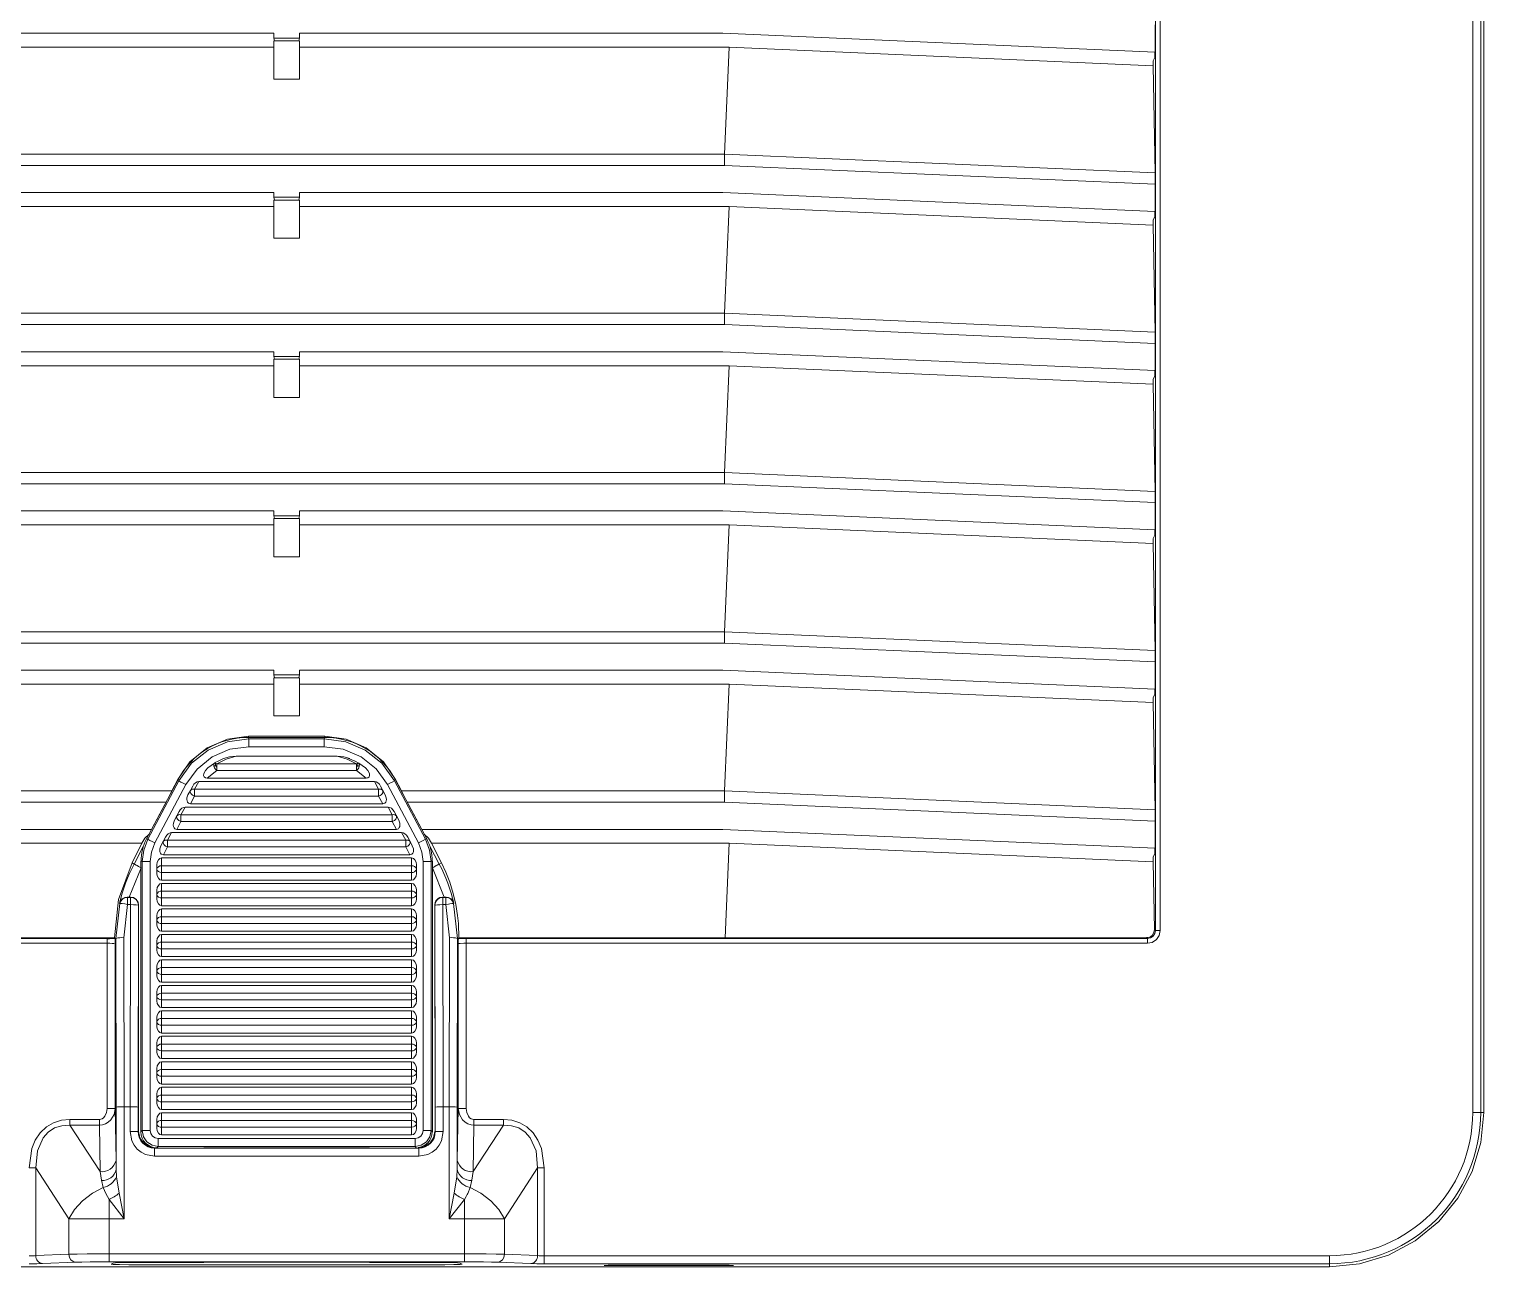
# Model space of a CAD drawing. Header units: millimetres. Extents: x -6000 to 26000, y -6000 to 26000.
# Drawn here: x 113.12 to 125.83, y -4615.67 to -4604.86 of the extents above; entities that cross this region are included whole.
import ezdxf

# ---------------------------------------------------------------- set-up
doc = ezdxf.new("R2010")
doc.units = ezdxf.units.MM
doc.header["$MEASUREMENT"] = 0
doc.layers.add('Чертеж и Рисунок_Ном._пера__7', color=7, linetype='Continuous', lineweight=15)
doc.layers.add('Чертеж и Рисунок_Ном._пера__8', color=7, linetype='Continuous', lineweight=15, true_color=0xa80f02)

msp = doc.modelspace()

# ---------------------------------------------------------------- linework, layer by layer
at = {"layer": 'Чертеж и Рисунок_Ном._пера__7', "color": 7, "linetype": 'Continuous', "lineweight": 15}
for p, q in [((125.733, -4614.323), (125.733, -4596.101)), ((125.802, -4614.323), (125.802, -4596.101)), ((125.83, -4614.323), (125.83, -4596.101)), ((122.959, -4597.69), (122.959, -4612.734)), ((123.001, -4597.69), (123.001, -4612.734)), ((111.558, -4604.895), (115.258, -4604.895)), ((115.258, -4604.937), (115.258, -4604.895)), ((115.481, -4604.895), (119.181, -4604.895)), ((115.481, -4604.895), (115.481, -4604.937)), ((119.181, -4604.895), (122.958, -4605.06)), ((122.958, -4605.06), (122.958, -4604.822)), ((111.502, -4605.017), (115.258, -4605.017)), ((115.258, -4604.937), (115.481, -4604.937)), ((115.264, -4604.961), (115.258, -4604.937)), ((115.258, -4605.295), (115.258, -4604.961)), ((115.258, -4604.961), (115.264, -4604.961)), ((115.264, -4604.961), (115.475, -4604.961)), ((115.481, -4604.937), (115.475, -4604.961)), ((115.475, -4604.961), (115.481, -4604.961)), ((115.481, -4604.961), (115.481, -4605.295)), ((115.481, -4605.017), (119.236, -4605.017)), ((119.236, -4605.017), (119.196, -4605.95)), ((122.941, -4605.179), (119.236, -4605.017)), ((122.958, -4605.102), (122.941, -4605.135)), ((122.941, -4605.179), (122.941, -4605.135)), ((122.956, -4605.06), (122.956, -4605.104)), ((122.958, -4605.06), (122.958, -4605.102)), ((115.258, -4605.295), (115.481, -4605.295)), ((122.941, -4605.179), (122.957, -4606.115)), ((111.543, -4605.95), (119.196, -4605.95)), ((119.194, -4606.049), (111.545, -4606.049)), ((119.194, -4606.049), (122.958, -4606.213)), ((119.196, -4605.95), (122.957, -4606.115)), ((111.558, -4606.286), (115.258, -4606.286)), ((115.258, -4606.328), (115.258, -4606.286)), ((115.481, -4606.286), (119.181, -4606.286)), ((115.481, -4606.286), (115.481, -4606.328)), ((119.181, -4606.286), (122.958, -4606.451)), ((122.958, -4606.451), (122.958, -4606.213)), ((111.502, -4606.408), (115.258, -4606.408)), ((115.258, -4606.328), (115.481, -4606.328)), ((115.264, -4606.352), (115.258, -4606.328)), ((115.258, -4606.686), (115.258, -4606.352)), ((115.258, -4606.352), (115.264, -4606.352)), ((115.264, -4606.352), (115.475, -4606.352)), ((115.481, -4606.328), (115.475, -4606.352)), ((115.475, -4606.352), (115.481, -4606.352)), ((115.481, -4606.352), (115.481, -4606.686)), ((115.481, -4606.408), (119.236, -4606.408)), ((119.236, -4606.408), (119.196, -4607.341)), ((122.941, -4606.57), (119.236, -4606.408)), ((122.958, -4606.493), (122.941, -4606.526)), ((122.941, -4606.57), (122.941, -4606.526)), ((122.941, -4606.57), (122.957, -4607.506)), ((122.956, -4606.451), (122.956, -4606.495)), ((122.958, -4606.451), (122.958, -4606.493)), ((115.258, -4606.686), (115.481, -4606.686)), ((111.543, -4607.341), (119.196, -4607.341)), ((119.194, -4607.44), (111.545, -4607.44)), ((119.194, -4607.44), (122.958, -4607.604)), ((119.196, -4607.341), (122.957, -4607.506)), ((111.558, -4607.677), (115.258, -4607.677)), ((115.258, -4607.719), (115.258, -4607.677)), ((115.481, -4607.677), (119.181, -4607.677)), ((115.481, -4607.677), (115.481, -4607.719)), ((119.181, -4607.677), (122.958, -4607.842)), ((122.958, -4607.842), (122.958, -4607.604)), ((111.502, -4607.799), (115.258, -4607.799)), ((115.258, -4607.719), (115.481, -4607.719)), ((115.264, -4607.743), (115.258, -4607.719)), ((115.258, -4607.743), (115.264, -4607.743)), ((115.258, -4608.077), (115.258, -4607.743)), ((115.264, -4607.743), (115.475, -4607.743)), ((115.481, -4607.719), (115.475, -4607.743)), ((115.475, -4607.743), (115.481, -4607.743)), ((115.481, -4607.743), (115.481, -4608.077)), ((115.481, -4607.799), (119.236, -4607.799)), ((119.236, -4607.799), (119.196, -4608.732)), ((122.941, -4607.961), (119.236, -4607.799)), ((122.956, -4607.842), (122.956, -4607.886)), ((122.958, -4607.842), (122.958, -4607.884)), ((122.958, -4607.884), (122.941, -4607.917)), ((122.941, -4607.961), (122.941, -4607.917)), ((122.941, -4607.961), (122.957, -4608.897)), ((115.258, -4608.077), (115.481, -4608.077)), ((111.543, -4608.732), (119.196, -4608.732)), ((119.196, -4608.732), (122.957, -4608.897)), ((119.194, -4608.831), (111.545, -4608.831)), ((119.194, -4608.831), (122.958, -4608.995)), ((111.558, -4609.068), (115.258, -4609.068)), ((115.258, -4609.11), (115.258, -4609.068)), ((115.258, -4609.11), (115.481, -4609.11)), ((115.264, -4609.134), (115.258, -4609.11)), ((115.481, -4609.11), (115.475, -4609.134)), ((115.481, -4609.068), (119.181, -4609.068)), ((115.481, -4609.068), (115.481, -4609.11)), ((119.181, -4609.068), (122.958, -4609.233)), ((122.958, -4609.233), (122.958, -4608.995)), ((111.502, -4609.19), (115.258, -4609.19)), ((115.258, -4609.134), (115.264, -4609.134)), ((115.258, -4609.468), (115.258, -4609.134)), ((115.264, -4609.134), (115.475, -4609.134)), ((115.475, -4609.134), (115.481, -4609.134)), ((115.481, -4609.134), (115.481, -4609.468)), ((115.481, -4609.19), (119.236, -4609.19)), ((119.236, -4609.19), (119.196, -4610.123)), ((122.941, -4609.352), (119.236, -4609.19)), ((122.956, -4609.233), (122.956, -4609.277)), ((122.958, -4609.233), (122.958, -4609.275)), ((122.958, -4609.275), (122.941, -4609.308)), ((122.941, -4609.352), (122.941, -4609.308)), ((122.941, -4609.352), (122.957, -4610.288)), ((115.258, -4609.468), (115.481, -4609.468)), ((111.543, -4610.123), (119.196, -4610.123)), ((119.196, -4610.123), (122.957, -4610.288)), ((119.194, -4610.222), (111.545, -4610.222)), ((119.194, -4610.222), (122.958, -4610.386)), ((122.958, -4610.624), (122.958, -4610.386)), ((111.558, -4610.459), (115.258, -4610.459)), ((115.258, -4610.501), (115.258, -4610.459)), ((115.258, -4610.501), (115.481, -4610.501)), ((115.264, -4610.525), (115.258, -4610.501)), ((115.481, -4610.501), (115.475, -4610.525)), ((115.481, -4610.459), (119.181, -4610.459)), ((115.481, -4610.459), (115.481, -4610.501)), ((119.181, -4610.459), (122.958, -4610.624)), ((111.502, -4610.581), (115.258, -4610.581)), ((115.258, -4610.525), (115.264, -4610.525)), ((115.258, -4610.859), (115.258, -4610.525)), ((115.264, -4610.525), (115.475, -4610.525)), ((115.475, -4610.525), (115.481, -4610.525)), ((115.481, -4610.525), (115.481, -4610.859)), ((115.481, -4610.581), (119.236, -4610.581)), ((119.236, -4610.581), (119.196, -4611.514)), ((122.941, -4610.743), (119.236, -4610.581)), ((122.956, -4610.624), (122.956, -4610.668)), ((122.958, -4610.624), (122.958, -4610.666)), ((122.958, -4610.666), (122.941, -4610.699)), ((122.941, -4610.743), (122.941, -4610.699)), ((122.941, -4610.743), (122.957, -4611.679)), ((115.258, -4610.859), (115.481, -4610.859)), ((115.034, -4611.047), (115.04, -4611.058)), ((115.034, -4611.047), (115.704, -4611.047)), ((115.035, -4611.037), (115.704, -4611.037)), ((115.04, -4611.058), (115.698, -4611.058)), ((115.04, -4611.128), (115.698, -4611.128)), ((115.704, -4611.047), (115.698, -4611.058)), ((114.68, -4611.313), (114.738, -4611.272)), ((114.76, -4611.278), (115.978, -4611.278)), ((114.927, -4611.21), (115.811, -4611.21)), ((115.975, -4611.257), (115.904, -4611.229)), ((115.961, -4611.251), (116, -4611.272)), ((116.058, -4611.313), (116, -4611.272)), ((114.674, -4611.404), (114.76, -4611.337)), ((116.064, -4611.404), (114.674, -4611.404)), ((114.734, -4611.301), (114.746, -4611.291)), ((115.978, -4611.337), (114.76, -4611.337)), ((115.978, -4611.337), (116.064, -4611.404)), ((116.004, -4611.301), (115.992, -4611.291)), ((111.543, -4611.514), (114.367, -4611.514)), ((114.145, -4611.933), (114.42, -4611.415)), ((114.156, -4611.936), (114.427, -4611.427)), ((114.217, -4611.969), (114.488, -4611.459)), ((114.367, -4611.514), (114.418, -4611.414)), ((114.42, -4611.415), (114.427, -4611.427)), ((114.528, -4611.51), (114.507, -4611.548)), ((114.548, -4611.472), (114.528, -4611.51)), ((114.601, -4611.432), (114.565, -4611.5)), ((114.565, -4611.5), (116.173, -4611.5)), ((114.565, -4611.559), (114.565, -4611.5)), ((114.601, -4611.432), (116.137, -4611.432)), ((116.137, -4611.432), (116.173, -4611.5)), ((116.173, -4611.559), (116.173, -4611.5)), ((116.19, -4611.472), (116.21, -4611.51)), ((116.231, -4611.548), (116.21, -4611.51)), ((116.25, -4611.459), (116.52, -4611.969)), ((116.318, -4611.415), (116.311, -4611.427)), ((116.311, -4611.427), (116.582, -4611.936)), ((116.318, -4611.415), (116.593, -4611.933)), ((116.32, -4611.414), (116.372, -4611.514)), ((116.372, -4611.514), (119.196, -4611.514)), ((119.196, -4611.514), (122.957, -4611.679)), ((114.315, -4611.613), (111.545, -4611.613)), ((114.315, -4611.613), (114.189, -4611.85)), ((114.482, -4611.655), (114.446, -4611.723)), ((114.482, -4611.655), (116.256, -4611.655)), ((114.528, -4611.627), (114.565, -4611.559)), ((116.209, -4611.627), (114.528, -4611.627)), ((116.173, -4611.559), (114.565, -4611.559)), ((116.209, -4611.627), (116.173, -4611.559)), ((116.256, -4611.655), (116.292, -4611.723)), ((116.55, -4611.85), (116.423, -4611.613)), ((116.423, -4611.613), (119.194, -4611.613)), ((119.194, -4611.613), (122.958, -4611.777)), ((114.409, -4611.733), (114.389, -4611.771)), ((114.43, -4611.694), (114.409, -4611.733)), ((114.41, -4611.85), (114.446, -4611.782)), ((114.446, -4611.723), (116.292, -4611.723)), ((114.446, -4611.782), (114.446, -4611.723)), ((116.292, -4611.782), (114.446, -4611.782)), ((116.292, -4611.782), (116.292, -4611.723)), ((116.328, -4611.85), (116.292, -4611.782)), ((116.308, -4611.694), (116.329, -4611.733)), ((116.349, -4611.771), (116.329, -4611.733)), ((122.958, -4612.015), (122.958, -4611.777)), ((111.558, -4611.85), (114.189, -4611.85)), ((114.167, -4611.892), (114.13, -4611.926)), ((114.167, -4611.892), (114.189, -4611.85)), ((114.328, -4611.945), (114.364, -4611.877)), ((114.364, -4611.877), (116.374, -4611.877)), ((116.328, -4611.85), (114.41, -4611.85)), ((116.374, -4611.877), (116.41, -4611.945)), ((116.55, -4611.85), (116.572, -4611.892)), ((116.55, -4611.85), (119.181, -4611.85)), ((116.609, -4611.926), (116.572, -4611.892)), ((119.181, -4611.85), (122.958, -4612.015)), ((114.105, -4611.972), (111.502, -4611.972)), ((114.018, -4612.143), (114.105, -4611.972)), ((114.105, -4611.972), (114.13, -4611.926)), ((114.145, -4611.933), (114.156, -4611.936)), ((114.271, -4611.993), (114.291, -4611.955)), ((114.311, -4611.917), (114.291, -4611.955)), ((114.292, -4612.072), (114.328, -4612.004)), ((114.328, -4612.004), (114.328, -4611.945)), ((114.328, -4611.945), (116.41, -4611.945)), ((116.41, -4612.004), (114.328, -4612.004)), ((116.41, -4612.004), (116.41, -4611.945)), ((116.446, -4612.072), (116.41, -4612.004)), ((116.427, -4611.917), (116.447, -4611.955)), ((116.467, -4611.993), (116.447, -4611.955)), ((116.593, -4611.933), (116.582, -4611.936)), ((116.609, -4611.926), (116.634, -4611.972)), ((116.634, -4611.972), (116.721, -4612.143)), ((119.236, -4611.972), (116.634, -4611.972)), ((119.236, -4611.972), (119.2, -4612.799)), ((122.941, -4612.134), (119.236, -4611.972)), ((122.956, -4612.015), (122.956, -4612.059)), ((122.958, -4612.015), (122.958, -4612.057)), ((114.036, -4612.153), (114.018, -4612.143)), ((114.096, -4612.129), (114.107, -4612.132)), ((114.096, -4614.493), (114.096, -4612.129)), ((114.107, -4614.481), (114.107, -4612.132)), ((114.177, -4614.481), (114.177, -4612.132)), ((114.235, -4612.159), (114.235, -4612.197)), ((114.277, -4612.1), (116.461, -4612.1)), ((114.277, -4612.168), (114.277, -4612.1)), ((116.446, -4612.072), (114.292, -4612.072)), ((116.461, -4612.1), (116.461, -4612.168)), ((116.503, -4612.159), (116.503, -4612.197)), ((116.561, -4612.132), (116.561, -4614.481)), ((116.642, -4612.129), (116.631, -4612.132)), ((116.631, -4612.132), (116.631, -4614.481)), ((116.642, -4612.129), (116.642, -4614.493)), ((116.721, -4612.143), (116.703, -4612.153)), ((122.958, -4612.057), (122.941, -4612.09)), ((122.941, -4612.134), (122.941, -4612.09)), ((122.941, -4612.134), (122.951, -4612.726)), ((113.994, -4612.441), (114.097, -4612.185)), ((114.235, -4612.236), (114.235, -4612.197)), ((114.277, -4612.168), (116.461, -4612.168)), ((114.277, -4612.227), (114.277, -4612.168)), ((116.461, -4612.227), (114.277, -4612.227)), ((114.277, -4612.295), (114.277, -4612.227)), ((116.461, -4612.227), (116.461, -4612.168)), ((116.461, -4612.295), (116.461, -4612.227)), ((116.503, -4612.236), (116.503, -4612.197)), ((116.642, -4612.185), (116.745, -4612.441)), ((114.235, -4612.381), (114.235, -4612.42)), ((114.235, -4612.42), (114.235, -4612.458)), ((116.461, -4612.295), (114.277, -4612.295)), ((114.277, -4612.322), (116.461, -4612.322)), ((114.277, -4612.322), (114.277, -4612.39)), ((114.277, -4612.449), (114.277, -4612.39)), ((114.277, -4612.39), (116.461, -4612.39)), ((116.461, -4612.322), (116.461, -4612.39)), ((116.461, -4612.449), (116.461, -4612.39)), ((116.503, -4612.381), (116.503, -4612.42)), ((116.503, -4612.458), (116.503, -4612.42)), ((113.878, -4612.803), (113.911, -4612.498)), ((113.911, -4612.498), (113.908, -4612.494)), ((113.947, -4612.797), (113.979, -4612.507)), ((113.979, -4612.444), (113.977, -4612.441)), ((113.977, -4612.441), (113.994, -4612.441)), ((113.979, -4612.444), (114.004, -4612.444)), ((114.004, -4612.507), (113.979, -4612.507)), ((113.994, -4612.441), (114.007, -4612.441)), ((114.001, -4614.273), (114.004, -4612.507)), ((114.004, -4612.444), (114.007, -4612.441)), ((114.071, -4614.276), (114.074, -4612.513)), ((114.076, -4612.511), (114.074, -4612.513)), ((114.074, -4612.513), (114.076, -4614.491)), ((116.461, -4612.449), (114.277, -4612.449)), ((114.277, -4612.517), (114.277, -4612.449)), ((116.461, -4612.517), (114.277, -4612.517)), ((114.277, -4612.545), (116.461, -4612.545)), ((114.277, -4612.545), (114.277, -4612.613)), ((116.461, -4612.517), (116.461, -4612.449)), ((116.461, -4612.545), (116.461, -4612.613)), ((116.668, -4614.491), (116.663, -4612.511)), ((116.663, -4612.511), (116.665, -4612.513)), ((116.665, -4612.513), (116.668, -4614.276)), ((116.732, -4612.441), (116.735, -4612.444)), ((116.735, -4612.444), (116.745, -4612.441)), ((116.76, -4612.444), (116.735, -4612.444)), ((116.76, -4612.507), (116.735, -4612.507)), ((116.735, -4612.507), (116.737, -4614.273)), ((116.745, -4612.441), (116.762, -4612.441)), ((116.762, -4612.441), (116.76, -4612.444)), ((116.792, -4612.797), (116.76, -4612.507)), ((116.83, -4612.494), (116.828, -4612.498)), ((116.828, -4612.498), (116.861, -4612.803)), ((114.235, -4612.604), (114.235, -4612.642)), ((114.235, -4612.681), (114.235, -4612.642)), ((114.277, -4612.613), (114.277, -4612.672)), ((114.277, -4612.613), (116.461, -4612.613)), ((116.461, -4612.672), (114.277, -4612.672)), ((114.277, -4612.74), (114.277, -4612.672)), ((116.461, -4612.613), (116.461, -4612.672)), ((116.461, -4612.74), (116.461, -4612.672)), ((116.503, -4612.642), (116.503, -4612.604)), ((116.503, -4612.681), (116.503, -4612.642)), ((113.865, -4612.799), (111.539, -4612.799)), ((113.869, -4612.804), (113.865, -4612.799)), ((113.878, -4612.803), (113.869, -4612.804)), ((113.88, -4614.276), (113.878, -4612.803)), ((113.95, -4614.273), (113.947, -4612.797)), ((116.461, -4612.74), (114.277, -4612.74)), ((114.277, -4612.768), (116.461, -4612.768)), ((114.277, -4612.835), (114.277, -4612.768)), ((116.461, -4612.768), (116.461, -4612.835)), ((116.792, -4612.797), (116.789, -4614.273)), ((116.861, -4612.803), (116.859, -4614.276)), ((116.87, -4612.804), (116.861, -4612.803)), ((116.874, -4612.799), (116.87, -4612.804)), ((119.2, -4612.799), (116.874, -4612.799)), ((122.883, -4612.796), (119.2, -4612.799)), ((122.89, -4612.804), (122.883, -4612.796)), ((122.951, -4612.726), (122.959, -4612.734)), ((113.801, -4612.804), (107.849, -4612.804)), ((113.801, -4612.845), (107.849, -4612.845)), ((113.801, -4614.288), (113.801, -4612.845)), ((113.871, -4612.847), (113.871, -4614.288)), ((114.235, -4612.827), (114.235, -4612.865)), ((114.235, -4612.903), (114.235, -4612.865)), ((114.277, -4612.835), (116.461, -4612.835)), ((114.277, -4612.894), (114.277, -4612.835)), ((116.461, -4612.894), (114.277, -4612.894)), ((114.277, -4612.962), (114.277, -4612.894)), ((116.461, -4612.894), (116.461, -4612.835)), ((116.461, -4612.962), (116.461, -4612.894)), ((116.503, -4612.827), (116.503, -4612.865)), ((116.503, -4612.903), (116.503, -4612.865)), ((116.868, -4614.288), (116.868, -4612.847)), ((122.89, -4612.804), (116.938, -4612.804)), ((116.938, -4612.845), (116.938, -4614.288)), ((122.89, -4612.845), (116.938, -4612.845)), ((114.235, -4613.049), (114.235, -4613.088)), ((116.461, -4612.962), (114.277, -4612.962)), ((114.277, -4612.99), (116.461, -4612.99)), ((114.277, -4612.99), (114.277, -4613.058)), ((116.461, -4612.99), (116.461, -4613.058)), ((116.503, -4613.088), (116.503, -4613.049)), ((114.235, -4613.126), (114.235, -4613.088)), ((114.277, -4613.058), (114.277, -4613.117)), ((114.277, -4613.058), (116.461, -4613.058)), ((116.461, -4613.117), (114.277, -4613.117)), ((114.277, -4613.185), (114.277, -4613.117)), ((116.461, -4613.058), (116.461, -4613.117)), ((116.461, -4613.185), (116.461, -4613.117)), ((116.503, -4613.126), (116.503, -4613.088)), ((114.235, -4613.272), (114.235, -4613.31)), ((114.235, -4613.31), (114.235, -4613.348)), ((116.461, -4613.185), (114.277, -4613.185)), ((114.277, -4613.213), (114.277, -4613.281)), ((114.277, -4613.213), (116.461, -4613.213)), ((114.277, -4613.281), (116.461, -4613.281)), ((114.277, -4613.34), (114.277, -4613.281)), ((116.461, -4613.213), (116.461, -4613.281)), ((116.461, -4613.34), (116.461, -4613.281)), ((116.503, -4613.272), (116.503, -4613.31)), ((116.503, -4613.348), (116.503, -4613.31)), ((116.461, -4613.34), (114.277, -4613.34)), ((114.277, -4613.407), (114.277, -4613.34)), ((116.461, -4613.407), (114.277, -4613.407)), ((114.277, -4613.435), (114.277, -4613.503)), ((114.277, -4613.435), (116.461, -4613.435)), ((116.461, -4613.407), (116.461, -4613.34)), ((116.461, -4613.435), (116.461, -4613.503)), ((114.235, -4613.494), (114.235, -4613.533)), ((114.235, -4613.533), (114.235, -4613.571)), ((114.277, -4613.503), (116.461, -4613.503)), ((114.277, -4613.562), (114.277, -4613.503)), ((116.461, -4613.562), (114.277, -4613.562)), ((114.277, -4613.63), (114.277, -4613.562)), ((116.461, -4613.562), (116.461, -4613.503)), ((116.461, -4613.63), (116.461, -4613.562)), ((116.503, -4613.494), (116.503, -4613.533)), ((116.503, -4613.571), (116.503, -4613.533)), ((116.461, -4613.63), (114.277, -4613.63)), ((114.277, -4613.658), (116.461, -4613.658)), ((114.277, -4613.658), (114.277, -4613.726)), ((116.461, -4613.658), (116.461, -4613.726)), ((114.235, -4613.717), (114.235, -4613.755)), ((114.235, -4613.794), (114.235, -4613.755)), ((114.277, -4613.726), (114.277, -4613.785)), ((114.277, -4613.726), (116.461, -4613.726)), ((116.461, -4613.785), (114.277, -4613.785)), ((114.277, -4613.853), (114.277, -4613.785)), ((116.461, -4613.726), (116.461, -4613.785)), ((116.461, -4613.785), (116.461, -4613.853)), ((116.503, -4613.717), (116.503, -4613.755)), ((116.503, -4613.794), (116.503, -4613.755)), ((114.235, -4613.939), (114.235, -4613.978)), ((116.461, -4613.853), (114.277, -4613.853)), ((114.277, -4613.948), (114.277, -4613.88)), ((114.277, -4613.88), (116.461, -4613.88)), ((116.461, -4613.88), (116.461, -4613.948)), ((116.503, -4613.939), (116.503, -4613.978)), ((114.235, -4614.016), (114.235, -4613.978)), ((114.277, -4613.948), (116.461, -4613.948)), ((114.277, -4614.007), (114.277, -4613.948)), ((116.461, -4614.007), (114.277, -4614.007)), ((114.277, -4614.075), (114.277, -4614.007)), ((116.461, -4614.007), (116.461, -4613.948)), ((116.461, -4614.075), (116.461, -4614.007)), ((116.503, -4614.016), (116.503, -4613.978)), ((114.235, -4614.162), (114.235, -4614.2)), ((114.235, -4614.239), (114.235, -4614.2)), ((116.461, -4614.075), (114.277, -4614.075)), ((114.277, -4614.103), (116.461, -4614.103)), ((114.277, -4614.103), (114.277, -4614.171)), ((114.277, -4614.171), (114.277, -4614.23)), ((114.277, -4614.171), (116.461, -4614.171)), ((116.461, -4614.103), (116.461, -4614.171)), ((116.461, -4614.171), (116.461, -4614.23)), ((116.503, -4614.162), (116.503, -4614.2)), ((116.503, -4614.239), (116.503, -4614.2)), ((113.871, -4614.288), (113.879, -4614.742)), ((113.88, -4614.821), (113.88, -4614.276)), ((113.95, -4615.254), (113.95, -4614.273)), ((114.001, -4614.273), (113.95, -4614.273)), ((114.001, -4614.491), (114.001, -4614.273)), ((114.071, -4614.491), (114.071, -4614.276)), ((116.461, -4614.23), (114.277, -4614.23)), ((114.277, -4614.298), (114.277, -4614.23)), ((116.461, -4614.298), (114.277, -4614.298)), ((114.277, -4614.326), (116.461, -4614.326)), ((114.277, -4614.326), (114.277, -4614.393)), ((116.461, -4614.23), (116.461, -4614.298)), ((116.461, -4614.326), (116.461, -4614.393)), ((116.668, -4614.276), (116.668, -4614.491)), ((116.789, -4614.273), (116.737, -4614.273)), ((116.737, -4614.273), (116.737, -4614.491)), ((116.789, -4614.273), (116.789, -4615.254)), ((116.859, -4614.276), (116.859, -4614.821)), ((116.86, -4614.742), (116.868, -4614.288)), ((125.733, -4614.323), (125.802, -4614.323)), ((125.802, -4614.323), (125.83, -4614.323)), ((113.476, -4614.385), (113.733, -4614.385)), ((113.476, -4614.434), (113.74, -4614.84)), ((113.733, -4614.434), (113.476, -4614.434)), ((113.74, -4614.84), (113.733, -4614.434)), ((114.235, -4614.385), (114.235, -4614.423)), ((114.235, -4614.461), (114.235, -4614.423)), ((114.277, -4614.393), (114.277, -4614.452)), ((114.277, -4614.393), (116.461, -4614.393)), ((116.461, -4614.452), (114.277, -4614.452)), ((114.277, -4614.52), (114.277, -4614.452)), ((116.461, -4614.393), (116.461, -4614.452)), ((116.461, -4614.452), (116.461, -4614.52)), ((116.503, -4614.385), (116.503, -4614.423)), ((116.503, -4614.461), (116.503, -4614.423)), ((117.263, -4614.434), (116.999, -4614.84)), ((117.006, -4614.434), (116.999, -4614.84)), ((117.006, -4614.385), (117.263, -4614.385)), ((117.263, -4614.434), (117.006, -4614.434)), ((114.001, -4614.491), (114.071, -4614.491)), ((114.071, -4614.491), (114.076, -4614.491)), ((114.096, -4614.493), (114.107, -4614.481)), ((116.492, -4614.551), (114.246, -4614.551)), ((116.461, -4614.52), (114.277, -4614.52)), ((116.642, -4614.493), (116.631, -4614.481)), ((116.663, -4614.491), (116.668, -4614.491)), ((116.737, -4614.491), (116.668, -4614.491)), ((114.215, -4614.631), (114.215, -4614.636)), ((114.215, -4614.631), (114.219, -4614.631)), ((114.215, -4614.705), (114.215, -4614.636)), ((116.524, -4614.636), (114.215, -4614.636)), ((116.524, -4614.705), (114.215, -4614.705)), ((116.492, -4614.62), (114.246, -4614.62)), ((114.646, -4614.632), (114.646, -4614.631)), ((114.646, -4614.631), (116.093, -4614.632)), ((115.038, -4614.632), (114.646, -4614.632)), ((115.038, -4614.632), (115.772, -4614.632)), ((116.093, -4614.632), (115.772, -4614.632)), ((116.093, -4614.632), (116.093, -4614.631)), ((116.519, -4614.631), (116.524, -4614.631)), ((116.524, -4614.636), (116.524, -4614.631)), ((116.524, -4614.705), (116.524, -4614.636)), ((113.177, -4614.808), (113.467, -4615.254)), ((113.177, -4614.808), (113.177, -4615.574)), ((113.879, -4614.742), (113.88, -4614.821)), ((113.883, -4614.885), (113.88, -4614.821)), ((116.856, -4614.885), (116.859, -4614.821)), ((116.859, -4614.821), (116.86, -4614.742)), ((117.562, -4614.808), (117.272, -4615.254)), ((117.562, -4615.574), (117.562, -4614.808)), ((117.62, -4614.808), (117.62, -4615.576)), ((113.751, -4614.916), (113.74, -4614.84)), ((113.751, -4614.916), (113.767, -4614.978)), ((113.883, -4614.885), (113.905, -4615.029)), ((116.834, -4615.029), (116.856, -4614.885)), ((116.972, -4614.978), (116.988, -4614.916)), ((116.999, -4614.84), (116.988, -4614.916)), ((113.817, -4615.085), (113.95, -4615.254)), ((113.905, -4615.029), (113.95, -4615.254)), ((116.789, -4615.254), (116.834, -4615.029)), ((116.789, -4615.254), (116.922, -4615.085)), ((113.467, -4615.562), (113.467, -4615.254)), ((113.817, -4615.558), (113.817, -4615.254)), ((113.95, -4615.254), (113.817, -4615.254)), ((116.922, -4615.254), (116.789, -4615.254)), ((116.922, -4615.254), (116.922, -4615.558)), ((117.272, -4615.254), (117.272, -4615.562)), ((113.177, -4615.574), (113.467, -4615.562)), ((116.922, -4615.558), (113.817, -4615.558)), ((117.272, -4615.562), (117.562, -4615.574)), ((117.62, -4615.576), (117.62, -4615.645)), ((117.62, -4615.576), (124.48, -4615.576)), ((124.48, -4615.576), (124.48, -4615.645)), ((106.258, -4615.673), (124.48, -4615.673)), ((113.525, -4615.632), (113.235, -4615.644)), ((116.922, -4615.628), (113.817, -4615.628)), ((113.835, -4615.648), (113.853, -4615.639)), ((113.851, -4615.646), (113.835, -4615.649)), ((113.835, -4615.649), (113.835, -4615.648)), ((116.654, -4615.655), (114.085, -4615.655)), ((114.103, -4615.633), (114.646, -4615.633)), ((114.646, -4615.632), (116.093, -4615.632)), ((114.646, -4615.632), (114.646, -4615.633)), ((116.093, -4615.633), (116.093, -4615.632)), ((116.093, -4615.633), (116.635, -4615.633)), ((116.885, -4615.639), (116.904, -4615.648)), ((116.904, -4615.648), (116.904, -4615.649)), ((117.503, -4615.644), (117.214, -4615.632)), ((117.62, -4615.645), (124.48, -4615.645)), ((118.179, -4615.65), (119.236, -4615.65)), ((119.236, -4615.661), (118.179, -4615.661)), ((124.48, -4615.673), (124.48, -4615.645))]:
    msp.add_line(p, q, dxfattribs=at)
at = {"layer": 'Чертеж и Рисунок_Ном._пера__7', "color": 7, "linetype": 'Continuous', "lineweight": 15, "flags": 128}
for points in [[(119.196, -4605.95), (119.195, -4605.971), (119.195, -4605.995), (119.194, -4606.021), (119.194, -4606.049)], [(122.958, -4606.213), (122.958, -4606.186), (122.957, -4606.16), (122.957, -4606.136), (122.957, -4606.115)], [(119.196, -4607.341), (119.195, -4607.362), (119.195, -4607.386), (119.194, -4607.412), (119.194, -4607.44)], [(122.958, -4607.604), (122.958, -4607.577), (122.957, -4607.551), (122.957, -4607.527), (122.957, -4607.506)], [(119.196, -4608.732), (119.195, -4608.753), (119.195, -4608.777), (119.194, -4608.803), (119.194, -4608.831)], [(122.958, -4608.995), (122.958, -4608.968), (122.957, -4608.942), (122.957, -4608.918), (122.957, -4608.897)], [(119.196, -4610.123), (119.195, -4610.144), (119.195, -4610.168), (119.194, -4610.194), (119.194, -4610.222)], [(122.958, -4610.386), (122.958, -4610.359), (122.957, -4610.333), (122.957, -4610.309), (122.957, -4610.288)], [(114.418, -4611.414), (114.524, -4611.261), (114.674, -4611.139), (114.851, -4611.062), (115.035, -4611.037)], [(114.427, -4611.427), (114.538, -4611.273), (114.683, -4611.157), (114.852, -4611.084), (115.04, -4611.058)], [(114.488, -4611.459), (114.587, -4611.323), (114.718, -4611.217), (114.873, -4611.15), (115.04, -4611.128)], [(115.04, -4611.058), (115.04, -4611.08), (115.04, -4611.102), (115.04, -4611.128)], [(115.698, -4611.058), (115.698, -4611.08), (115.698, -4611.102), (115.698, -4611.128)], [(115.698, -4611.058), (115.885, -4611.084), (116.055, -4611.157), (116.2, -4611.273), (116.311, -4611.427)], [(115.698, -4611.128), (115.864, -4611.15), (116.019, -4611.217), (116.151, -4611.322), (116.25, -4611.459)], [(115.704, -4611.037), (115.888, -4611.062), (116.065, -4611.139), (116.214, -4611.261), (116.32, -4611.414)], [(114.734, -4611.301), (114.732, -4611.292), (114.734, -4611.276)], [(114.738, -4611.272), (114.748, -4611.271)], [(114.817, -4611.23), (114.776, -4611.25), (114.74, -4611.27)], [(114.748, -4611.271), (114.746, -4611.291)], [(114.748, -4611.271), (114.76, -4611.278)], [(114.927, -4611.21), (114.84, -4611.236), (114.76, -4611.278)], [(114.76, -4611.278), (114.76, -4611.291), (114.76, -4611.307)], [(114.817, -4611.23), (114.869, -4611.215), (114.927, -4611.21)], [(115.811, -4611.21), (115.898, -4611.236), (115.978, -4611.278)], [(115.811, -4611.21), (115.869, -4611.215), (115.921, -4611.23)], [(115.978, -4611.278), (115.99, -4611.271)], [(115.978, -4611.278), (115.978, -4611.291), (115.978, -4611.307)], [(115.99, -4611.271), (115.992, -4611.291)], [(115.99, -4611.271), (116, -4611.272)], [(116, -4611.272), (116.006, -4611.283), (116.004, -4611.301)], [(114.674, -4611.404), (114.659, -4611.401), (114.648, -4611.391), (114.644, -4611.378), (114.646, -4611.362), (114.66, -4611.335), (114.68, -4611.313)], [(114.76, -4611.337), (114.752, -4611.33), (114.745, -4611.321), (114.739, -4611.311), (114.734, -4611.301)], [(114.746, -4611.291), (114.752, -4611.299), (114.76, -4611.307)], [(114.76, -4611.337), (114.76, -4611.323), (114.76, -4611.307)], [(115.992, -4611.291), (115.986, -4611.299), (115.978, -4611.307)], [(116.004, -4611.301), (115.999, -4611.311), (115.993, -4611.321), (115.986, -4611.33), (115.978, -4611.337)], [(115.978, -4611.307), (115.978, -4611.323), (115.978, -4611.337)], [(116.058, -4611.313), (116.078, -4611.335), (116.092, -4611.362), (116.094, -4611.378), (116.09, -4611.391), (116.079, -4611.401), (116.064, -4611.404)], [(114.367, -4611.514), (114.344, -4611.559), (114.315, -4611.613)], [(114.427, -4611.427), (114.446, -4611.437), (114.466, -4611.447), (114.488, -4611.459)], [(114.565, -4611.559), (114.547, -4611.551), (114.533, -4611.538), (114.526, -4611.523), (114.528, -4611.51)], [(114.528, -4611.51), (114.542, -4611.5), (114.553, -4611.498), (114.565, -4611.5)], [(114.548, -4611.472), (114.559, -4611.456), (114.572, -4611.443), (114.586, -4611.435), (114.601, -4611.432)], [(116.137, -4611.432), (116.151, -4611.435), (116.166, -4611.443), (116.179, -4611.456), (116.19, -4611.472)], [(116.173, -4611.5), (116.185, -4611.498), (116.196, -4611.5), (116.21, -4611.51)], [(116.21, -4611.53), (116.205, -4611.539), (116.196, -4611.548), (116.185, -4611.555), (116.173, -4611.559)], [(116.21, -4611.51), (116.21, -4611.53)], [(116.311, -4611.427), (116.292, -4611.437), (116.272, -4611.447), (116.25, -4611.459)], [(116.423, -4611.613), (116.395, -4611.559), (116.372, -4611.514)], [(119.196, -4611.514), (119.195, -4611.535), (119.195, -4611.559), (119.194, -4611.585), (119.194, -4611.613)], [(114.43, -4611.694), (114.44, -4611.678), (114.454, -4611.666), (114.468, -4611.658), (114.482, -4611.655)], [(114.528, -4611.627), (114.511, -4611.621), (114.503, -4611.613), (114.499, -4611.602), (114.497, -4611.589), (114.498, -4611.574), (114.507, -4611.548)], [(116.231, -4611.548), (116.24, -4611.574), (116.241, -4611.589), (116.239, -4611.602), (116.235, -4611.613), (116.227, -4611.621), (116.209, -4611.627)], [(116.256, -4611.655), (116.27, -4611.658), (116.284, -4611.666), (116.297, -4611.678), (116.308, -4611.694)], [(114.41, -4611.85), (114.392, -4611.844), (114.385, -4611.836), (114.38, -4611.825), (114.379, -4611.812), (114.38, -4611.797), (114.389, -4611.771)], [(114.446, -4611.782), (114.428, -4611.774), (114.414, -4611.761), (114.407, -4611.746), (114.409, -4611.733)], [(114.409, -4611.733), (114.424, -4611.722), (114.434, -4611.721), (114.446, -4611.723)], [(116.292, -4611.723), (116.304, -4611.721), (116.314, -4611.722), (116.329, -4611.733)], [(116.329, -4611.733), (116.33, -4611.746), (116.324, -4611.761), (116.31, -4611.774), (116.292, -4611.782)], [(116.349, -4611.771), (116.358, -4611.797), (116.359, -4611.811), (116.358, -4611.825), (116.353, -4611.835), (116.346, -4611.844), (116.328, -4611.85)], [(122.958, -4611.777), (122.958, -4611.75), (122.957, -4611.724), (122.957, -4611.7), (122.957, -4611.679)], [(114.311, -4611.917), (114.322, -4611.901), (114.335, -4611.888), (114.35, -4611.88), (114.364, -4611.877)], [(116.374, -4611.877), (116.388, -4611.88), (116.403, -4611.888), (116.416, -4611.901), (116.427, -4611.917)], [(114.107, -4612.132), (114.12, -4612.031), (114.156, -4611.936)], [(114.156, -4611.936), (114.175, -4611.946), (114.195, -4611.957), (114.217, -4611.969)], [(114.177, -4612.132), (114.187, -4612.048), (114.217, -4611.969)], [(114.292, -4612.072), (114.274, -4612.066), (114.267, -4612.058), (114.262, -4612.047), (114.26, -4612.034), (114.261, -4612.02), (114.271, -4611.993)], [(114.328, -4612.004), (114.31, -4611.996), (114.296, -4611.983), (114.289, -4611.969), (114.291, -4611.955)], [(114.291, -4611.955), (114.305, -4611.945), (114.316, -4611.943), (114.328, -4611.945)], [(116.41, -4611.945), (116.422, -4611.943), (116.433, -4611.945), (116.447, -4611.955)], [(116.447, -4611.955), (116.449, -4611.969), (116.442, -4611.983), (116.428, -4611.996), (116.41, -4612.004)], [(116.467, -4611.993), (116.477, -4612.02), (116.478, -4612.034), (116.476, -4612.047), (116.471, -4612.058), (116.464, -4612.066), (116.446, -4612.072)], [(116.582, -4611.936), (116.563, -4611.946), (116.543, -4611.957), (116.52, -4611.969)], [(116.52, -4611.969), (116.551, -4612.048), (116.561, -4612.132)], [(116.582, -4611.936), (116.618, -4612.031), (116.631, -4612.132)], [(113.865, -4612.799), (113.901, -4612.462), (114.018, -4612.143)], [(114.097, -4612.185), (114.085, -4612.179), (114.074, -4612.173), (114.063, -4612.167), (114.054, -4612.162), (114.041, -4612.155)], [(114.107, -4612.132), (114.129, -4612.132), (114.151, -4612.132), (114.177, -4612.132)], [(114.235, -4612.159), (114.238, -4612.136), (114.248, -4612.117), (114.262, -4612.104), (114.277, -4612.1)], [(116.461, -4612.1), (116.476, -4612.104), (116.49, -4612.117), (116.5, -4612.137), (116.503, -4612.159)], [(116.631, -4612.132), (116.609, -4612.132), (116.587, -4612.132), (116.561, -4612.132)], [(116.642, -4612.185), (116.654, -4612.179), (116.665, -4612.173), (116.675, -4612.167), (116.685, -4612.162), (116.698, -4612.155)], [(116.874, -4612.799), (116.87, -4612.673), (116.863, -4612.603), (116.847, -4612.505), (116.825, -4612.41), (116.794, -4612.312), (116.759, -4612.224), (116.721, -4612.143)], [(114.235, -4612.197), (114.238, -4612.186), (114.248, -4612.176), (114.261, -4612.17), (114.277, -4612.168)], [(114.277, -4612.227), (114.261, -4612.225), (114.248, -4612.218), (114.238, -4612.209), (114.235, -4612.197)], [(114.277, -4612.295), (114.262, -4612.291), (114.248, -4612.277), (114.238, -4612.257), (114.235, -4612.236)], [(116.503, -4612.236), (116.5, -4612.258), (116.49, -4612.277), (116.476, -4612.291), (116.461, -4612.295)], [(114.235, -4612.381), (114.238, -4612.359), (114.248, -4612.34), (114.262, -4612.327), (114.277, -4612.322)], [(116.461, -4612.322), (116.476, -4612.327), (116.49, -4612.34), (116.5, -4612.36), (116.503, -4612.381)], [(113.908, -4612.494), (113.914, -4612.479), (113.933, -4612.457), (113.955, -4612.445), (113.977, -4612.441)], [(113.911, -4612.498), (113.92, -4612.477), (113.936, -4612.459), (113.956, -4612.448), (113.979, -4612.444)], [(113.979, -4612.507), (113.955, -4612.502), (113.932, -4612.499), (113.917, -4612.497)], [(113.979, -4612.507), (113.979, -4612.483), (113.979, -4612.463), (113.979, -4612.449)], [(114.004, -4612.444), (114.031, -4612.449), (114.053, -4612.464), (114.068, -4612.487), (114.074, -4612.513)], [(114.004, -4612.507), (114.004, -4612.483), (114.004, -4612.463), (114.004, -4612.449)], [(114.074, -4612.513), (114.053, -4612.509), (114.03, -4612.508), (114.004, -4612.507)], [(114.007, -4612.441), (114.032, -4612.446), (114.044, -4612.453), (114.056, -4612.462), (114.064, -4612.473), (114.071, -4612.485), (114.076, -4612.511)], [(114.277, -4612.517), (114.262, -4612.513), (114.248, -4612.5), (114.238, -4612.48), (114.235, -4612.458)], [(114.235, -4612.604), (114.238, -4612.582), (114.248, -4612.562), (114.262, -4612.549), (114.277, -4612.545)], [(116.503, -4612.458), (116.5, -4612.481), (116.49, -4612.5), (116.476, -4612.513), (116.461, -4612.517)], [(116.461, -4612.545), (116.476, -4612.549), (116.49, -4612.562), (116.5, -4612.582), (116.503, -4612.604)], [(116.663, -4612.511), (116.668, -4612.485), (116.674, -4612.473), (116.683, -4612.462), (116.694, -4612.453), (116.707, -4612.446), (116.732, -4612.441)], [(116.665, -4612.513), (116.671, -4612.487), (116.686, -4612.464), (116.708, -4612.449), (116.735, -4612.444)], [(116.735, -4612.507), (116.708, -4612.508), (116.686, -4612.509), (116.671, -4612.511)], [(116.735, -4612.444), (116.735, -4612.463), (116.735, -4612.483), (116.735, -4612.507)], [(116.76, -4612.444), (116.783, -4612.448), (116.803, -4612.459), (116.819, -4612.477), (116.828, -4612.498)], [(116.76, -4612.507), (116.76, -4612.483), (116.76, -4612.463), (116.76, -4612.449)], [(116.828, -4612.498), (116.813, -4612.498), (116.795, -4612.5), (116.783, -4612.503), (116.76, -4612.507)], [(116.762, -4612.441), (116.784, -4612.445), (116.806, -4612.456), (116.819, -4612.47), (116.83, -4612.494)], [(116.461, -4612.613), (116.477, -4612.615), (116.49, -4612.622), (116.499, -4612.631), (116.503, -4612.642)], [(116.503, -4612.642), (116.499, -4612.654), (116.49, -4612.663), (116.477, -4612.67), (116.461, -4612.672)], [(114.277, -4612.74), (114.262, -4612.736), (114.248, -4612.722), (114.238, -4612.702), (114.235, -4612.681)], [(114.235, -4612.827), (114.238, -4612.804), (114.248, -4612.785), (114.262, -4612.772), (114.277, -4612.768)], [(116.503, -4612.681), (116.5, -4612.703), (116.49, -4612.722), (116.476, -4612.736), (116.461, -4612.74)], [(116.461, -4612.768), (116.476, -4612.772), (116.49, -4612.785), (116.5, -4612.805), (116.503, -4612.827)], [(122.883, -4612.796), (122.896, -4612.795), (122.908, -4612.791), (122.921, -4612.785), (122.931, -4612.776), (122.947, -4612.752), (122.951, -4612.726)], [(123.001, -4612.734), (122.993, -4612.777), (122.968, -4612.813), (122.932, -4612.837), (122.89, -4612.845)], [(122.959, -4612.734), (122.954, -4612.761), (122.939, -4612.783), (122.916, -4612.798), (122.89, -4612.804)], [(123.001, -4612.734), (122.985, -4612.734), (122.972, -4612.734), (122.959, -4612.734)], [(113.869, -4612.804), (113.844, -4612.804), (113.822, -4612.805), (113.8, -4612.807)], [(113.801, -4612.845), (113.801, -4612.829), (113.801, -4612.816), (113.801, -4612.804)], [(113.801, -4612.804), (113.837, -4612.804), (113.869, -4612.804)], [(113.801, -4612.845), (113.823, -4612.845), (113.845, -4612.846), (113.863, -4612.846)], [(113.871, -4612.847), (113.871, -4612.836), (113.87, -4612.818), (113.87, -4612.808)], [(114.277, -4612.962), (114.262, -4612.958), (114.248, -4612.945), (114.238, -4612.925), (114.235, -4612.903)], [(116.503, -4612.903), (116.5, -4612.926), (116.49, -4612.945), (116.476, -4612.958), (116.461, -4612.962)], [(116.87, -4612.804), (116.869, -4612.818), (116.868, -4612.836), (116.868, -4612.847)], [(116.868, -4612.847), (116.884, -4612.846), (116.916, -4612.845), (116.938, -4612.845)], [(116.938, -4612.804), (116.9, -4612.804), (116.87, -4612.804)], [(116.938, -4612.804), (116.938, -4612.816), (116.938, -4612.829), (116.938, -4612.845)], [(122.89, -4612.845), (122.89, -4612.829), (122.89, -4612.816), (122.89, -4612.804)], [(114.235, -4613.049), (114.238, -4613.027), (114.248, -4613.007), (114.262, -4612.994), (114.277, -4612.99)], [(116.461, -4612.99), (116.476, -4612.994), (116.49, -4613.007), (116.5, -4613.027), (116.503, -4613.049)], [(114.277, -4613.185), (114.262, -4613.181), (114.248, -4613.168), (114.238, -4613.148), (114.235, -4613.126)], [(116.461, -4613.058), (116.477, -4613.06), (116.49, -4613.067), (116.499, -4613.076), (116.503, -4613.088)], [(116.503, -4613.088), (116.499, -4613.099), (116.49, -4613.108), (116.477, -4613.115), (116.461, -4613.117)], [(116.503, -4613.126), (116.5, -4613.148), (116.49, -4613.168), (116.476, -4613.181), (116.461, -4613.185)], [(114.235, -4613.272), (114.238, -4613.249), (114.248, -4613.23), (114.262, -4613.217), (114.277, -4613.213)], [(114.235, -4613.31), (114.238, -4613.299), (114.248, -4613.289), (114.261, -4613.283), (114.277, -4613.281)], [(114.277, -4613.34), (114.261, -4613.337), (114.248, -4613.331), (114.238, -4613.321), (114.235, -4613.31)], [(116.461, -4613.213), (116.476, -4613.217), (116.49, -4613.23), (116.5, -4613.25), (116.503, -4613.272)], [(116.461, -4613.281), (116.477, -4613.283), (116.49, -4613.289), (116.499, -4613.299), (116.503, -4613.31)], [(116.503, -4613.31), (116.499, -4613.321), (116.49, -4613.331), (116.477, -4613.337), (116.461, -4613.34)], [(114.277, -4613.407), (114.262, -4613.403), (114.248, -4613.39), (114.238, -4613.37), (114.235, -4613.348)], [(114.235, -4613.494), (114.238, -4613.472), (114.248, -4613.453), (114.262, -4613.439), (114.277, -4613.435)], [(116.503, -4613.348), (116.5, -4613.371), (116.49, -4613.39), (116.476, -4613.403), (116.461, -4613.407)], [(116.461, -4613.435), (116.476, -4613.439), (116.49, -4613.453), (116.5, -4613.473), (116.503, -4613.494)], [(114.277, -4613.63), (114.262, -4613.626), (114.248, -4613.613), (114.238, -4613.593), (114.235, -4613.571)], [(114.235, -4613.717), (114.238, -4613.694), (114.248, -4613.675), (114.262, -4613.662), (114.277, -4613.658)], [(116.503, -4613.571), (116.5, -4613.593), (116.49, -4613.613), (116.476, -4613.626), (116.461, -4613.63)], [(116.461, -4613.658), (116.476, -4613.662), (116.49, -4613.675), (116.5, -4613.695), (116.503, -4613.717)], [(114.235, -4613.755), (114.238, -4613.744), (114.248, -4613.734), (114.261, -4613.728), (114.277, -4613.726)], [(114.277, -4613.785), (114.261, -4613.782), (114.248, -4613.776), (114.238, -4613.766), (114.235, -4613.755)], [(114.277, -4613.853), (114.262, -4613.848), (114.248, -4613.835), (114.238, -4613.815), (114.235, -4613.794)], [(116.503, -4613.794), (116.5, -4613.816), (116.49, -4613.835), (116.476, -4613.848), (116.461, -4613.853)], [(114.235, -4613.939), (114.238, -4613.917), (114.248, -4613.898), (114.262, -4613.885), (114.277, -4613.88)], [(116.461, -4613.88), (116.476, -4613.885), (116.49, -4613.898), (116.5, -4613.918), (116.503, -4613.939)], [(114.235, -4613.978), (114.238, -4613.966), (114.248, -4613.957), (114.261, -4613.95), (114.277, -4613.948)], [(114.277, -4614.007), (114.261, -4614.005), (114.248, -4613.999), (114.238, -4613.989), (114.235, -4613.978)], [(114.277, -4614.075), (114.262, -4614.071), (114.248, -4614.058), (114.238, -4614.038), (114.235, -4614.016)], [(116.503, -4614.016), (116.5, -4614.039), (116.49, -4614.058), (116.476, -4614.071), (116.461, -4614.075)], [(114.235, -4614.162), (114.238, -4614.139), (114.248, -4614.12), (114.262, -4614.107), (114.277, -4614.103)], [(116.461, -4614.103), (116.476, -4614.107), (116.49, -4614.12), (116.5, -4614.14), (116.503, -4614.162)], [(116.461, -4614.171), (116.477, -4614.173), (116.49, -4614.179), (116.499, -4614.189), (116.503, -4614.2)], [(116.503, -4614.2), (116.499, -4614.212), (116.49, -4614.221), (116.477, -4614.228), (116.461, -4614.23)], [(113.733, -4614.434), (113.759, -4614.431), (113.786, -4614.423), (113.811, -4614.408), (113.833, -4614.388), (113.861, -4614.341), (113.871, -4614.288)], [(113.733, -4614.385), (113.745, -4614.383), (113.758, -4614.378), (113.77, -4614.369), (113.781, -4614.356), (113.796, -4614.324), (113.801, -4614.288)], [(113.871, -4614.288), (113.85, -4614.288), (113.828, -4614.288), (113.801, -4614.288)], [(113.95, -4614.273), (113.926, -4614.274), (113.906, -4614.274), (113.891, -4614.275), (113.88, -4614.276)], [(114.071, -4614.276), (114.06, -4614.275), (114.045, -4614.274), (114.025, -4614.274), (114.001, -4614.273)], [(114.277, -4614.298), (114.262, -4614.294), (114.248, -4614.28), (114.238, -4614.26), (114.235, -4614.239)], [(114.235, -4614.385), (114.238, -4614.362), (114.248, -4614.343), (114.262, -4614.33), (114.277, -4614.326)], [(116.503, -4614.239), (116.5, -4614.261), (116.49, -4614.28), (116.476, -4614.294), (116.461, -4614.298)], [(116.461, -4614.326), (116.476, -4614.33), (116.49, -4614.343), (116.5, -4614.363), (116.503, -4614.385)], [(116.737, -4614.273), (116.716, -4614.274), (116.694, -4614.274), (116.684, -4614.275), (116.67, -4614.276)], [(116.859, -4614.276), (116.842, -4614.275), (116.832, -4614.274), (116.81, -4614.274), (116.789, -4614.273)], [(116.868, -4614.288), (116.878, -4614.341), (116.906, -4614.388), (116.928, -4614.408), (116.953, -4614.423), (116.98, -4614.431), (117.006, -4614.434)], [(116.938, -4614.288), (116.911, -4614.288), (116.889, -4614.288), (116.874, -4614.288)], [(116.938, -4614.288), (116.942, -4614.324), (116.958, -4614.356), (116.968, -4614.369), (116.981, -4614.378), (116.993, -4614.383), (117.006, -4614.385)], [(124.48, -4615.673), (124.744, -4615.647), (124.997, -4615.57), (125.23, -4615.445), (125.435, -4615.277), (125.602, -4615.073), (125.727, -4614.84), (125.804, -4614.586), (125.83, -4614.323)], [(113.119, -4614.808), (113.143, -4614.639), (113.173, -4614.564), (113.216, -4614.5), (113.27, -4614.45), (113.333, -4614.413), (113.401, -4614.392), (113.476, -4614.385)], [(113.177, -4614.808), (113.191, -4614.658), (113.241, -4614.544), (113.285, -4614.495), (113.34, -4614.459), (113.404, -4614.439), (113.476, -4614.434)], [(113.476, -4614.434), (113.476, -4614.424), (113.476, -4614.411), (113.476, -4614.398), (113.476, -4614.385)], [(113.733, -4614.385), (113.733, -4614.398), (113.733, -4614.411), (113.733, -4614.424), (113.733, -4614.434)], [(116.461, -4614.393), (116.477, -4614.396), (116.49, -4614.402), (116.499, -4614.412), (116.503, -4614.423)], [(116.503, -4614.423), (116.499, -4614.434), (116.49, -4614.444), (116.477, -4614.45), (116.461, -4614.452)], [(117.006, -4614.434), (117.006, -4614.424), (117.006, -4614.411), (117.006, -4614.398), (117.006, -4614.385)], [(117.263, -4614.385), (117.338, -4614.392), (117.406, -4614.413), (117.469, -4614.45), (117.523, -4614.5), (117.565, -4614.564), (117.596, -4614.639), (117.62, -4614.808)], [(117.263, -4614.385), (117.263, -4614.398), (117.263, -4614.411), (117.263, -4614.424), (117.263, -4614.434)], [(117.263, -4614.434), (117.335, -4614.439), (117.399, -4614.459), (117.454, -4614.495), (117.498, -4614.544), (117.548, -4614.658), (117.562, -4614.808)], [(114.215, -4614.705), (114.136, -4614.69), (114.098, -4614.67), (114.064, -4614.643), (114.037, -4614.609), (114.016, -4614.57), (114.001, -4614.491)], [(114.076, -4614.491), (114.087, -4614.545), (114.117, -4614.59), (114.162, -4614.62), (114.215, -4614.631)], [(114.107, -4614.481), (114.129, -4614.481), (114.151, -4614.481), (114.177, -4614.481)], [(114.246, -4614.62), (114.193, -4614.61), (114.148, -4614.58), (114.118, -4614.535), (114.107, -4614.481)], [(114.246, -4614.551), (114.22, -4614.546), (114.197, -4614.531), (114.182, -4614.508), (114.177, -4614.481)], [(114.277, -4614.52), (114.262, -4614.516), (114.248, -4614.503), (114.238, -4614.483), (114.235, -4614.461)], [(114.246, -4614.62), (114.246, -4614.599), (114.246, -4614.577), (114.246, -4614.551)], [(116.503, -4614.461), (116.5, -4614.484), (116.49, -4614.503), (116.476, -4614.516), (116.461, -4614.52)], [(116.492, -4614.551), (116.518, -4614.546), (116.541, -4614.531), (116.556, -4614.508), (116.561, -4614.481)], [(116.631, -4614.481), (116.62, -4614.535), (116.59, -4614.58), (116.545, -4614.61), (116.492, -4614.62)], [(116.492, -4614.551), (116.492, -4614.577), (116.492, -4614.599), (116.492, -4614.614)], [(116.737, -4614.491), (116.722, -4614.57), (116.702, -4614.609), (116.675, -4614.643), (116.641, -4614.67), (116.602, -4614.69), (116.524, -4614.705)], [(116.524, -4614.631), (116.577, -4614.62), (116.622, -4614.59), (116.652, -4614.545), (116.663, -4614.491)], [(116.631, -4614.481), (116.609, -4614.481), (116.587, -4614.481), (116.561, -4614.481)], [(113.119, -4614.808), (113.136, -4614.808), (113.152, -4614.808), (113.166, -4614.808), (113.177, -4614.808)], [(117.562, -4614.808), (117.573, -4614.808), (117.587, -4614.808), (117.603, -4614.808), (117.62, -4614.808)], [(113.467, -4615.254), (113.516, -4615.172), (113.586, -4615.095), (113.672, -4615.029), (113.767, -4614.978)], [(113.817, -4615.085), (113.788, -4615.03), (113.767, -4614.978)], [(113.817, -4615.085), (113.817, -4615.168), (113.817, -4615.254)], [(116.972, -4614.978), (116.951, -4615.03), (116.946, -4615.04), (116.937, -4615.057), (116.922, -4615.085)], [(116.922, -4615.254), (116.922, -4615.168), (116.922, -4615.085)], [(116.972, -4614.978), (117.067, -4615.029), (117.153, -4615.095), (117.223, -4615.172), (117.272, -4615.254)], [(113.467, -4615.254), (113.533, -4615.254), (113.618, -4615.254), (113.714, -4615.254), (113.817, -4615.254)], [(117.272, -4615.254), (117.205, -4615.254), (117.121, -4615.254), (117.025, -4615.254), (116.922, -4615.254)], [(113.177, -4615.574), (113.165, -4615.575), (113.151, -4615.575), (113.135, -4615.576), (113.119, -4615.576)], [(113.467, -4615.562), (113.539, -4615.56), (113.626, -4615.559), (113.721, -4615.558), (113.817, -4615.558)], [(113.525, -4615.632), (113.503, -4615.626), (113.484, -4615.611), (113.471, -4615.589), (113.467, -4615.562)], [(113.817, -4615.558), (113.817, -4615.584), (113.817, -4615.607), (113.817, -4615.622)], [(117.272, -4615.562), (117.2, -4615.56), (117.113, -4615.559), (117.018, -4615.558), (116.922, -4615.558)], [(116.922, -4615.628), (116.922, -4615.607), (116.922, -4615.584), (116.922, -4615.558)], [(117.214, -4615.632), (117.236, -4615.626), (117.255, -4615.611), (117.267, -4615.589), (117.272, -4615.562)], [(117.62, -4615.576), (117.604, -4615.576), (117.588, -4615.575), (117.574, -4615.575), (117.562, -4615.574)], [(113.119, -4615.645), (113.153, -4615.645), (113.185, -4615.645), (113.214, -4615.644), (113.235, -4615.644)], [(113.817, -4615.628), (113.732, -4615.628), (113.651, -4615.629), (113.58, -4615.63), (113.525, -4615.632)], [(113.835, -4615.648), (113.851, -4615.645)], [(114.085, -4615.655), (113.989, -4615.655), (113.908, -4615.653), (113.854, -4615.651), (113.835, -4615.649)], [(113.853, -4615.639), (113.875, -4615.637), (113.931, -4615.635), (114.014, -4615.634), (114.103, -4615.633)], [(116.635, -4615.633), (116.728, -4615.634), (116.808, -4615.635), (116.863, -4615.637), (116.885, -4615.639)], [(116.904, -4615.649), (116.885, -4615.651), (116.831, -4615.653), (116.75, -4615.655), (116.654, -4615.655)], [(116.904, -4615.648), (116.888, -4615.645)], [(116.904, -4615.649), (116.893, -4615.647)], [(117.214, -4615.632), (117.159, -4615.63), (117.088, -4615.629), (117.006, -4615.628), (116.922, -4615.628)], [(117.62, -4615.645), (117.586, -4615.645), (117.554, -4615.645), (117.526, -4615.644), (117.503, -4615.644)]]:
    msp.add_lwpolyline(points, dxfattribs=at)
at = {"layer": 'Чертеж и Рисунок_Ном._пера__7', "color": 7, "linetype": 'Continuous', "lineweight": 15}
for centre, radius, start, end in [((115.258, -4612.803), 1.384, 152, 167.1346), ((116.466, -4612.205), 0.0373, 11.4216, 98.0495), ((115.481, -4612.803), 1.384, 12.8654, 28), ((116.466, -4612.19), 0.0373, 261.9514, 348.5775), ((114.272, -4612.427), 0.0373, 81.9496, 168.5793), ((114.272, -4612.412), 0.0373, 191.4218, 278.0503), ((116.466, -4612.427), 0.0373, 11.4207, 98.0504), ((116.466, -4612.412), 0.0373, 261.9497, 348.5782), ((114.272, -4612.65), 0.0373, 81.9497, 168.5782), ((114.272, -4612.635), 0.0373, 191.4216, 278.0495), ((113.931, -4613.009), 0.213, 85.5478, 104.4159), ((116.808, -4613.009), 0.213, 75.584, 94.4522), ((114.272, -4612.872), 0.0373, 81.9514, 168.5775), ((114.272, -4612.858), 0.0373, 191.4225, 278.0486), ((116.466, -4612.872), 0.0373, 11.4225, 98.0486), ((116.466, -4612.858), 0.0373, 261.9514, 348.5775), ((114.272, -4613.095), 0.0373, 81.9505, 168.5784), ((114.272, -4613.08), 0.0373, 191.4218, 278.0503), ((114.272, -4613.54), 0.0373, 81.9514, 168.5775), ((114.272, -4613.525), 0.0373, 191.4216, 278.0495), ((116.466, -4613.54), 0.0373, 11.4225, 98.0486), ((116.466, -4613.525), 0.0373, 261.9505, 348.5784), ((116.466, -4613.763), 0.0373, 11.4221, 98.0489), ((116.466, -4613.748), 0.0373, 261.9514, 348.5775), ((116.466, -4613.985), 0.0373, 11.4243, 98.0467), ((116.466, -4613.97), 0.0373, 261.9496, 348.5793), ((114.272, -4614.208), 0.0373, 81.9496, 168.5793), ((114.272, -4614.193), 0.0373, 191.4243, 278.0467), ((124.48, -4614.323), 1.252, 270, 0), ((124.48, -4614.323), 1.322, 270, 0), ((114.272, -4614.43), 0.0373, 81.9496, 168.5793), ((114.272, -4614.416), 0.0373, 191.4207, 278.0504), ((114.215, -4614.491), 0.144, 180, 270), ((116.524, -4614.491), 0.144, 270, 0), ((113.755, -4614.715), 0.126, 262.7744, 347.7625), ((113.761, -4614.795), 0.122, 265.2751, 347.3526), ((116.978, -4614.795), 0.122, 192.6474, 274.7249), ((116.983, -4614.715), 0.126, 192.2375, 277.2256), ((113.739, -4614.823), 0.157, 280.3488, 336.5963), ((117, -4614.823), 0.157, 203.4038, 259.6511), ((113.676, -4614.766), 0.348, 293.815, 311.1484), ((117.063, -4614.766), 0.348, 228.8516, 246.185), ((113.243, -4615.578), 0.0658, 176.385, 263.6062), ((117.496, -4615.578), 0.0658, 276.394, 3.6148)]:
    msp.add_arc(centre, radius, start, end, dxfattribs=at)
for centre, major_axis, ratio, start_param, end_param in [((115.035, -4611.743), (0.359, -0.597), 0.998136, 2.603008, 3.680177), ((115.703, -4611.743), (-0.359, -0.597), 0.998136, 2.603008, 3.680177), ((114.514, -4612.129), (-0.405, 0.101), 0.998545, 6.039863, 6.526508), ((116.224, -4612.129), (0.405, 0.101), 0.998545, 6.039863, 6.526508), ((114.235, -4614.492), (-0.0986, -0.0986), 0.997265, 5.501896, 7.064475), ((116.502, -4614.492), (0.0986, -0.0986), 0.997265, 5.620616, 7.064475)]:
    msp.add_ellipse(centre, major_axis=major_axis, ratio=ratio, start_param=start_param, end_param=end_param, dxfattribs=at)
at = {"layer": 'Чертеж и Рисунок_Ном._пера__8', "color": 14, "linetype": 'Continuous', "lineweight": 15, "true_color": 0xa80f02}
for p, q in [((115.035, -4611.037), (115.035, -4611.047)), ((115.704, -4611.037), (115.704, -4611.047)), ((114.421, -4611.415), (114.418, -4611.414)), ((116.32, -4611.414), (116.317, -4611.415)), ((114.036, -4612.153), (114.116, -4612.001)), ((116.62, -4611.997), (116.703, -4612.153)), ((114.236, -4614.631), (114.246, -4614.62)), ((114.873, -4614.632), (114.873, -4614.632)), ((114.9, -4614.632), (114.9, -4614.632)), ((114.9, -4614.632), (114.902, -4614.632)), ((114.93, -4614.632), (114.93, -4614.632)), ((115.808, -4614.632), (115.808, -4614.632)), ((115.836, -4614.632), (115.836, -4614.632)), ((115.838, -4614.632), (115.838, -4614.632)), ((115.865, -4614.632), (115.865, -4614.632)), ((116.492, -4614.62), (116.502, -4614.631)), ((118.179, -4615.661), (118.143, -4615.661)), ((119.272, -4615.661), (119.236, -4615.661))]:
    msp.add_line(p, q, dxfattribs=at)

doc.saveas('drawing.dxf')
